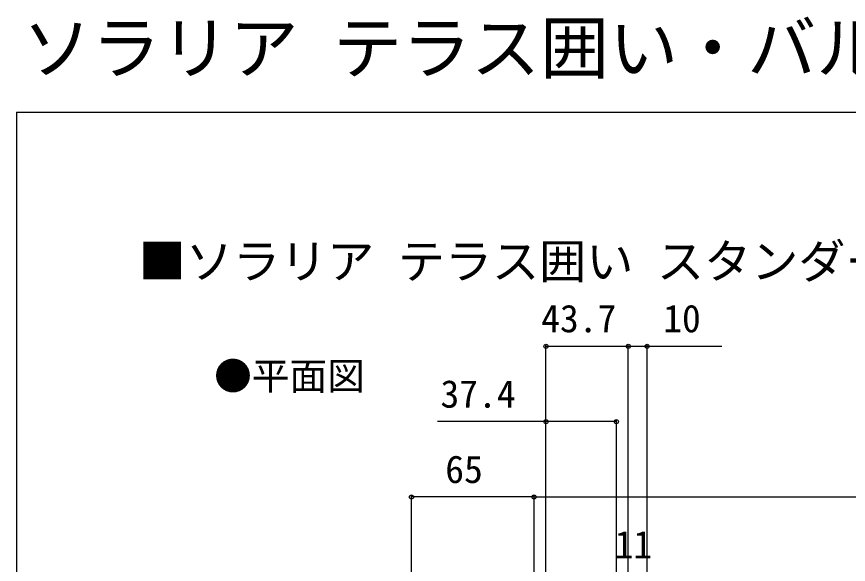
# Model space of a CAD drawing. Units: millimetres, scale not verified. Extents: x -873 to 877, y -1304 to 1297.
# Drawn here: x -872.6 to -431.3, y 1005.8 to 1296.5 of the extents above; entities that cross this region are included whole.
import ezdxf
from ezdxf.enums import TextEntityAlignment as Align

# ---------------------------------------------------------------- set-up
doc = ezdxf.new("R2010")
doc.units = ezdxf.units.MM
doc.header["$LTSCALE"] = 8
for name, color, linetype in [('0-2_USER1', 3, 'Continuous'), ('0-7_YKK_D', 6, 'Continuous'), ('0-8_YKK_ZWAK', 7, 'Continuous')]:
    doc.layers.add(name, color=color, linetype=linetype)
doc.styles.add('ＭＳ ゴシック', font='')
doc.styles.get('ＭＳ ゴシック').set_extended_font_data('MS Gothic')

msp = doc.modelspace()

# ---------------------------------------------------------------- linework, layer by layer
at = {"layer": '0-7_YKK_D'}
for p, q in [((-591.8, 940.443), (-591.8, 1122.606)), ((-591.8, 1121.606), (-548.1, 1121.606)), ((-548.1, 920.853), (-548.1, 1122.606)), ((-548.1, 921.443), (-548.1, 1122.606)), ((-538.1, 921.443), (-538.1, 1122.606)), ((-591.8, 940.443), (-591.8, 1082.606)), ((-554.4, 946.443), (-554.4, 1082.606)), ((-663.1, 774.243), (-663.1, 1042.606)), ((-598.1, 1041.606), (-663.1, 1041.606)), ((-598.1, 779.243), (-598.1, 1042.606)), ((-598.1, 779.243), (-598.1, 1042.606)), ((-598.1, 1041.606), (206.899, 1041.606))]:
    msp.add_line(p, q, dxfattribs=at)
for points in [[(-548.1, 1121.606), (-538.1, 1121.606), (-498.5, 1121.606)], [(-554.4, 1081.606), (-591.8, 1081.606), (-649.259, 1081.606)]]:
    msp.add_lwpolyline(points, dxfattribs=at)
for centre in [(-591.8, 1121.606), (-548.1, 1121.606), (-548.1, 1121.606), (-538.1, 1121.606), (-591.8, 1081.606), (-554.4, 1081.606), (-663.1, 1041.606), (-598.1, 1041.606), (-598.1, 1041.606)]:
    msp.add_circle(centre, 1.075, dxfattribs=at)
at = {"layer": '0-8_YKK_ZWAK'}
for q in [(-872.6, -1304.257), (877.4, 1245.743)]:
    msp.add_line((-872.6, 1245.743), q, dxfattribs=at)

# ---------------------------------------------------------------- texts
at = {"layer": '0-2_USER1', "style": 'ＭＳ ゴシック'}
for s, height, p in [('ソラリア テラス囲い・バルコニー囲い', 26.85, (-869.513, 1258.478)), ('■ソラリア テラス囲い スタンダードタイプ 独立 デッキ納まり', 18.33, (-807.856, 1152.025)), ('●平面図', 14.66, (-767.827, 1094.059))]:
    msp.add_text(s, height=height, dxfattribs=at).set_placement(p, align=Align.BOTTOM_LEFT)
at = {"layer": '0-7_YKK_D', "style": 'ＭＳ ゴシック'}
for s, p in [('43.7', (-594.325, 1124.606)), ('10', (-529.569, 1124.606)), ('37.4', (-647.737, 1084.606)), ('65', (-645.202, 1044.606)), ('11', (-555.369, 1004.606))]:
    msp.add_text(s, height=14.66, dxfattribs=at).set_placement(p, align=Align.BOTTOM_LEFT)

doc.saveas('drawing.dxf')
